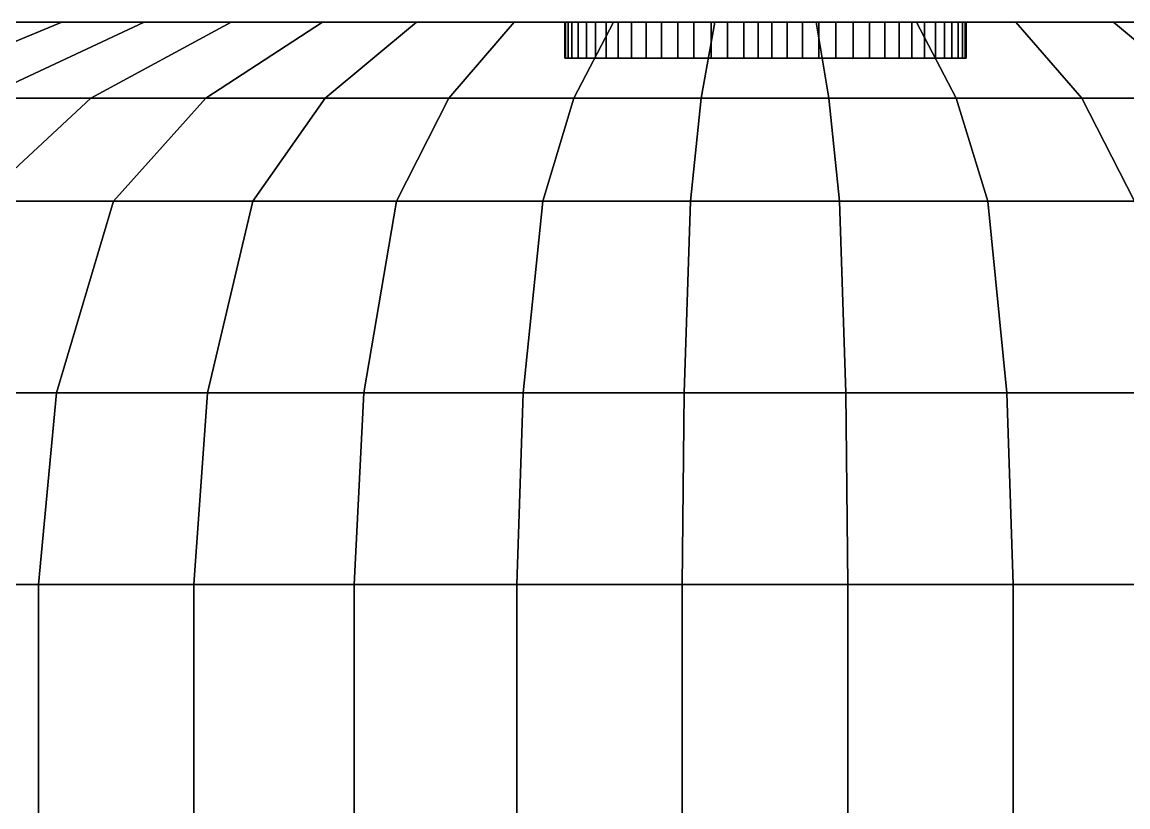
# Model space of a CAD drawing. Extents: x -5.5 to 4.9, y -0.7 to 0.7.
# Drawn here: x -4.2764 to -4.1541, y 0.6356 to 0.7224 of the extents above; entities that cross this region are included whole.
import ezdxf

# ---------------------------------------------------------------- set-up
doc = ezdxf.new("R2010")
doc.units = 0
doc.layers.add('DOORHENDLE', color=33, linetype='CONTINUOUS')

msp = doc.modelspace()

# ---------------------------------------------------------------- meshes
at = {"layer": 'DOORHENDLE'}
mesh = msp.add_polyface(dxfattribs=at)
corners = [(-4.2911, 0.6602, -0.3668), (-4.3068, 0.6602, -0.3762), (-4.3041, 0.6814, -0.3804), (-4.2887, 0.6814, -0.3712), (-4.2746, 0.6602, -0.3589), (-4.2726, 0.6814, -0.3635), (-4.2574, 0.6602, -0.3524), (-4.2559, 0.6814, -0.3572), (-4.2726, 0.6814, -0.7302), (-4.2559, 0.6814, -0.7365), (-4.2509, 0.7026, -0.7213), (-4.2663, 0.7026, -0.7155), (-4.2887, 0.6814, -0.7225), (-4.2811, 0.7026, -0.7083), (-4.3041, 0.6814, -0.7133), (-4.2953, 0.7026, -0.6999), (-4.2953, 0.7026, -0.3938), (-4.2811, 0.7026, -0.3854), (-4.2663, 0.7026, -0.3782), (-4.2509, 0.7026, -0.3724), (-4.2561, 0.714, -0.6915), (-4.2688, 0.714, -0.6854), (-4.2809, 0.714, -0.6782), (-4.3086, 0.7026, -0.6902), (-4.2923, 0.714, -0.6699), (-4.3086, 0.7026, -0.4035), (-4.2923, 0.714, -0.4238), (-4.2809, 0.714, -0.4155), (-4.2688, 0.714, -0.4083), (-4.2561, 0.714, -0.4022), (-4.2432, 0.7224, -0.6615), (-4.2533, 0.7224, -0.6567), (-4.2629, 0.7224, -0.6509), (-4.272, 0.7224, -0.6443), (-4.303, 0.714, -0.6606), (-4.2804, 0.7224, -0.637), (-4.3127, 0.714, -0.6504), (-4.2881, 0.7224, -0.6289), (-4.3127, 0.714, -0.4433), (-4.3215, 0.714, -0.4544), (-4.2951, 0.7224, -0.4736), (-4.2881, 0.7224, -0.4648), (-4.303, 0.714, -0.4331), (-4.2804, 0.7224, -0.4567), (-4.272, 0.7224, -0.4494), (-4.2629, 0.7224, -0.4428), (-4.2533, 0.7224, -0.437), (-4.3013, 0.7224, -0.6108), (-4.2951, 0.7224, -0.6202), (-4.2138, 0.7224, -0.5975), (-4.215, 0.7224, -0.5911), (-4.3066, 0.7224, -0.601), (-4.216, 0.7224, -0.5843), (-4.311, 0.7224, -0.5907), (-4.2169, 0.7224, -0.5772), (-4.3144, 0.7224, -0.58), (-4.2175, 0.7224, -0.5698), (-4.3169, 0.7224, -0.5691), (-4.218, 0.7224, -0.5623), (-4.3184, 0.7224, -0.558), (-4.2183, 0.7224, -0.5546), (-4.3189, 0.7224, -0.5469), (-4.2184, 0.7224, -0.5469), (-4.3184, 0.7224, -0.5357), (-4.2183, 0.7224, -0.5391), (-4.3169, 0.7224, -0.5246), (-4.218, 0.7224, -0.5315), (-4.3144, 0.7224, -0.5137), (-4.2175, 0.7224, -0.5239), (-4.311, 0.7224, -0.503), (-4.2169, 0.7224, -0.5165), (-4.3066, 0.7224, -0.4927), (-4.216, 0.7224, -0.5094), (-4.3013, 0.7224, -0.4829), (-4.215, 0.7224, -0.5026), (-4.2138, 0.7224, -0.4962)]
mesh.append_faces([[corners[k] for k in face] for face in [(0, 1, 2, 3), (4, 0, 3, 5), (6, 4, 5, 7), (8, 9, 10, 11), (12, 8, 11, 13), (14, 12, 13, 15), (3, 2, 16, 17), (5, 3, 17, 18), (7, 5, 18, 19), (13, 11, 20, 21), (15, 13, 21, 22), (23, 15, 22, 24), (16, 25, 26, 27), (17, 16, 27, 28), (18, 17, 28, 29), (21, 20, 30, 31), (22, 21, 31, 32), (24, 22, 32, 33), (34, 24, 33, 35), (36, 34, 35, 37), (38, 39, 40, 41), (42, 38, 41, 43), (26, 42, 43, 44), (27, 26, 44, 45), (28, 27, 45, 46), (47, 48, 49, 50), (51, 47, 50, 52), (53, 51, 52, 54), (55, 53, 54, 56), (57, 55, 56, 58), (59, 57, 58, 60), (61, 59, 60, 62), (63, 61, 62, 64), (65, 63, 64, 66), (67, 65, 66, 68), (69, 67, 68, 70), (71, 69, 70, 72), (73, 71, 72, 74), (40, 73, 74, 75)]])
mesh = msp.add_polyface(dxfattribs=at)
corners = [(-4.2397, 0.6602, -0.3476), (-4.2574, 0.6602, -0.3524), (-4.2559, 0.6814, -0.3572), (-4.2386, 0.6814, -0.3524), (-4.2217, 0.6602, -0.3443), (-4.221, 0.6814, -0.3492), (-4.2386, 0.6814, -0.7413), (-4.221, 0.6814, -0.7445), (-4.2188, 0.7026, -0.7286), (-4.235, 0.7026, -0.7256), (-4.2559, 0.6814, -0.7365), (-4.2509, 0.7026, -0.7213), (-4.2509, 0.7026, -0.3724), (-4.235, 0.7026, -0.3681), (-4.2188, 0.7026, -0.3651), (-4.2154, 0.714, -0.7028), (-4.2292, 0.714, -0.7003), (-4.2429, 0.714, -0.6965), (-4.2663, 0.7026, -0.7155), (-4.2561, 0.714, -0.6915), (-4.2663, 0.7026, -0.3782), (-4.2561, 0.714, -0.4022), (-4.2429, 0.714, -0.3972), (-4.2292, 0.714, -0.3934), (-4.2154, 0.714, -0.3909), (-4.211, 0.7224, -0.6704), (-4.222, 0.7224, -0.6684), (-4.2328, 0.7224, -0.6655), (-4.2432, 0.7224, -0.6615), (-4.2688, 0.714, -0.4083), (-4.2533, 0.7224, -0.437), (-4.2432, 0.7224, -0.4322), (-4.2328, 0.7224, -0.4283), (-4.222, 0.7224, -0.4253), (-4.211, 0.7224, -0.4233), (-4.2017, 0.7224, -0.6289), (-4.2037, 0.7224, -0.6262), (-4.2533, 0.7224, -0.6567), (-4.2057, 0.7224, -0.6228), (-4.2629, 0.7224, -0.6509), (-4.2075, 0.7224, -0.6188), (-4.272, 0.7224, -0.6443), (-4.2093, 0.7224, -0.6143), (-4.2804, 0.7224, -0.637), (-4.2109, 0.7224, -0.6092), (-4.2881, 0.7224, -0.6289), (-4.2124, 0.7224, -0.6036), (-4.2951, 0.7224, -0.6202), (-4.2138, 0.7224, -0.5975), (-4.2881, 0.7224, -0.4648), (-4.2951, 0.7224, -0.4736), (-4.2138, 0.7224, -0.4962), (-4.2124, 0.7224, -0.4901), (-4.2804, 0.7224, -0.4567), (-4.2109, 0.7224, -0.4845), (-4.272, 0.7224, -0.4494), (-4.2093, 0.7224, -0.4794), (-4.2629, 0.7224, -0.4428), (-4.2075, 0.7224, -0.4749), (-4.2057, 0.7224, -0.4709), (-4.2037, 0.7224, -0.4675), (-4.2017, 0.7224, -0.4648), (-4.218, 0.7224, -0.5623), (-4.2175, 0.7224, -0.5698), (-4.2156, 0.7224, -0.5696), (-4.216, 0.7224, -0.5622), (-4.2183, 0.7224, -0.5546), (-4.2163, 0.7224, -0.5545), (-4.2184, 0.7224, -0.5469), (-4.2164, 0.7224, -0.5469), (-4.2183, 0.7224, -0.5391), (-4.2163, 0.7224, -0.5392), (-4.218, 0.7224, -0.5315), (-4.216, 0.7224, -0.5316), (-4.2175, 0.7224, -0.5239), (-4.2156, 0.7224, -0.5241)]
mesh.append_faces([[corners[k] for k in face] for face in [(0, 1, 2, 3), (4, 0, 3, 5), (6, 7, 8, 9), (10, 6, 9, 11), (3, 2, 12, 13), (5, 3, 13, 14), (9, 8, 15, 16), (11, 9, 16, 17), (18, 11, 17, 19), (12, 20, 21, 22), (13, 12, 22, 23), (14, 13, 23, 24), (16, 15, 25, 26), (17, 16, 26, 27), (19, 17, 27, 28), (21, 29, 30, 31), (22, 21, 31, 32), (23, 22, 32, 33), (24, 23, 33, 34), (28, 27, 35, 36), (37, 28, 36, 38), (39, 37, 38, 40), (41, 39, 40, 42), (43, 41, 42, 44), (45, 43, 44, 46), (47, 45, 46, 48), (49, 50, 51, 52), (53, 49, 52, 54), (55, 53, 54, 56), (57, 55, 56, 58), (30, 57, 58, 59), (31, 30, 59, 60), (32, 31, 60, 61), (62, 63, 64, 65), (66, 62, 65, 67), (68, 66, 67, 69), (70, 68, 69, 71), (72, 70, 71, 73), (74, 72, 73, 75)]])
mesh = msp.add_polyface(dxfattribs=at)
corners = [(-4.222, 0.7224, -0.6684), (-4.211, 0.7224, -0.6704), (-4.1975, 0.7224, -0.6323), (-4.1996, 0.7224, -0.6309), (-4.2328, 0.7224, -0.6655), (-4.2017, 0.7224, -0.6289), (-4.222, 0.7224, -0.4253), (-4.2328, 0.7224, -0.4283), (-4.2017, 0.7224, -0.4648), (-4.1996, 0.7224, -0.4628), (-4.211, 0.7224, -0.4233), (-4.1975, 0.7224, -0.4614), (-4.2093, 0.7224, -0.6143), (-4.2075, 0.7224, -0.6188), (-4.2057, 0.7224, -0.6181), (-4.2074, 0.7224, -0.6136), (-4.2109, 0.7224, -0.6092), (-4.209, 0.7224, -0.6086), (-4.2124, 0.7224, -0.6036), (-4.2105, 0.7224, -0.6031), (-4.2138, 0.7224, -0.5975), (-4.2118, 0.7224, -0.5972), (-4.215, 0.7224, -0.5911), (-4.213, 0.7224, -0.5908), (-4.216, 0.7224, -0.5843), (-4.214, 0.7224, -0.584), (-4.2169, 0.7224, -0.5772), (-4.2149, 0.7224, -0.577), (-4.2175, 0.7224, -0.5698), (-4.2156, 0.7224, -0.5696), (-4.2169, 0.7224, -0.5165), (-4.2175, 0.7224, -0.5239), (-4.2156, 0.7224, -0.5241), (-4.2149, 0.7224, -0.5168), (-4.216, 0.7224, -0.5094), (-4.214, 0.7224, -0.5097), (-4.215, 0.7224, -0.5026), (-4.213, 0.7224, -0.5029), (-4.2138, 0.7224, -0.4962), (-4.2118, 0.7224, -0.4966), (-4.2124, 0.7224, -0.4901), (-4.2105, 0.7224, -0.4906), (-4.2109, 0.7224, -0.4845), (-4.209, 0.7224, -0.4851), (-4.2093, 0.7224, -0.4794), (-4.2074, 0.7224, -0.4801), (-4.2074, 0.7184, -0.6136), (-4.209, 0.7184, -0.6086), (-4.2105, 0.7184, -0.6031), (-4.2118, 0.7184, -0.5972), (-4.213, 0.7184, -0.5908), (-4.214, 0.7184, -0.584), (-4.2149, 0.7184, -0.577), (-4.2156, 0.7184, -0.5696), (-4.216, 0.7224, -0.5622), (-4.216, 0.7184, -0.5622), (-4.2163, 0.7224, -0.5545), (-4.2163, 0.7184, -0.5545), (-4.2164, 0.7224, -0.5469), (-4.2164, 0.7184, -0.5469), (-4.2163, 0.7224, -0.5392), (-4.2163, 0.7184, -0.5392), (-4.216, 0.7224, -0.5316), (-4.216, 0.7184, -0.5316), (-4.2156, 0.7184, -0.5241), (-4.2149, 0.7184, -0.5168), (-4.214, 0.7184, -0.5097), (-4.213, 0.7184, -0.5029), (-4.2118, 0.7184, -0.4966), (-4.2105, 0.7184, -0.4906), (-4.209, 0.7184, -0.4851), (-4.2074, 0.7184, -0.4801)]
mesh.append_faces([[corners[k] for k in face] for face in [(0, 1, 2, 3), (4, 0, 3, 5), (6, 7, 8, 9), (10, 6, 9, 11), (12, 13, 14, 15), (16, 12, 15, 17), (18, 16, 17, 19), (20, 18, 19, 21), (22, 20, 21, 23), (24, 22, 23, 25), (26, 24, 25, 27), (28, 26, 27, 29), (30, 31, 32, 33), (34, 30, 33, 35), (36, 34, 35, 37), (38, 36, 37, 39), (40, 38, 39, 41), (42, 40, 41, 43), (44, 42, 43, 45), (17, 15, 46, 47), (19, 17, 47, 48), (21, 19, 48, 49), (23, 21, 49, 50), (25, 23, 50, 51), (27, 25, 51, 52), (29, 27, 52, 53), (54, 29, 53, 55), (56, 54, 55, 57), (58, 56, 57, 59), (60, 58, 59, 61), (62, 60, 61, 63), (32, 62, 63, 64), (33, 32, 64, 65), (35, 33, 65, 66), (37, 35, 66, 67), (39, 37, 67, 68), (41, 39, 68, 69), (43, 41, 69, 70), (45, 43, 70, 71)]])
mesh = msp.add_polyface(dxfattribs=at)
corners = [(-4.1942, 0.7184, -0.5469), (-4.1966, 0.7184, -0.6305), (-4.195, 0.7184, -0.631), (-4.1984, 0.7184, -0.6294), (-4.2002, 0.7184, -0.6276), (-4.2021, 0.7184, -0.6251), (-4.2039, 0.7184, -0.6219), (-4.2057, 0.7184, -0.6181), (-4.2074, 0.7184, -0.6136), (-4.209, 0.7184, -0.6086), (-4.2105, 0.7184, -0.6031), (-4.2118, 0.7184, -0.5972), (-4.213, 0.7184, -0.5908), (-4.214, 0.7184, -0.584), (-4.2149, 0.7184, -0.577), (-4.2156, 0.7184, -0.5696), (-4.216, 0.7184, -0.5622), (-4.2163, 0.7184, -0.5545), (-4.2164, 0.7184, -0.5469), (-4.2163, 0.7184, -0.5392), (-4.216, 0.7184, -0.5316), (-4.2156, 0.7184, -0.5241), (-4.2149, 0.7184, -0.5168), (-4.214, 0.7184, -0.5097), (-4.213, 0.7184, -0.5029), (-4.2118, 0.7184, -0.4966), (-4.2105, 0.7184, -0.4906), (-4.2034, 0.6602, -0.3426), (-4.2217, 0.6602, -0.3443), (-4.221, 0.6814, -0.3492), (-4.2032, 0.6814, -0.3476), (-4.1851, 0.6602, -0.3426), (-4.1853, 0.6814, -0.3476), (-4.2032, 0.6814, -0.7461), (-4.1853, 0.6814, -0.7461), (-4.186, 0.7026, -0.7301), (-4.2025, 0.7026, -0.7301), (-4.221, 0.6814, -0.7445), (-4.2188, 0.7026, -0.7286), (-4.2188, 0.7026, -0.3651), (-4.2025, 0.7026, -0.3636), (-4.186, 0.7026, -0.3636), (-4.1872, 0.714, -0.704), (-4.2013, 0.714, -0.704), (-4.2154, 0.714, -0.7028), (-4.2154, 0.714, -0.3909), (-4.2013, 0.714, -0.3897), (-4.1872, 0.714, -0.3897), (-4.1886, 0.7224, -0.6714), (-4.1998, 0.7224, -0.6714), (-4.211, 0.7224, -0.6704), (-4.211, 0.7224, -0.4233), (-4.1998, 0.7224, -0.4223), (-4.1886, 0.7224, -0.4223)]
mesh.append_faces([[corners[k] for k in face] for face in [(0, 1, 2, 2), (0, 3, 1, 1), (0, 4, 3, 3), (0, 5, 4, 4), (0, 6, 5, 5), (0, 7, 6, 6), (0, 8, 7, 7), (0, 9, 8, 8), (0, 10, 9, 9), (0, 11, 10, 10), (0, 12, 11, 11), (0, 13, 12, 12), (0, 14, 13, 13), (0, 15, 14, 14), (0, 16, 15, 15), (0, 17, 16, 16), (0, 18, 17, 17), (0, 19, 18, 18), (0, 20, 19, 19), (0, 21, 20, 20), (0, 22, 21, 21), (0, 23, 22, 22), (0, 24, 23, 23), (0, 25, 24, 24), (0, 26, 25, 25), (27, 28, 29, 30), (31, 27, 30, 32), (33, 34, 35, 36), (37, 33, 36, 38), (30, 29, 39, 40), (32, 30, 40, 41), (36, 35, 42, 43), (38, 36, 43, 44), (40, 39, 45, 46), (41, 40, 46, 47), (43, 42, 48, 49), (44, 43, 49, 50), (46, 45, 51, 52), (47, 46, 52, 53)]])
mesh = msp.add_polyface(dxfattribs=at)
corners = [(-4.211, 0.7224, -0.6704), (-4.1998, 0.7224, -0.6714), (-4.1953, 0.7224, -0.633), (-4.1975, 0.7224, -0.6323), (-4.1998, 0.7224, -0.4223), (-4.211, 0.7224, -0.4233), (-4.1975, 0.7224, -0.4614), (-4.1953, 0.7224, -0.4607), (-4.1931, 0.7224, -0.633), (-4.1935, 0.7224, -0.631), (-4.195, 0.7224, -0.631), (-4.1966, 0.7224, -0.6305), (-4.1996, 0.7224, -0.6309), (-4.1984, 0.7224, -0.6294), (-4.2017, 0.7224, -0.6289), (-4.2002, 0.7224, -0.6276), (-4.2037, 0.7224, -0.6262), (-4.2021, 0.7224, -0.6251), (-4.2057, 0.7224, -0.6228), (-4.2039, 0.7224, -0.6219), (-4.2075, 0.7224, -0.6188), (-4.2057, 0.7224, -0.6181), (-4.2075, 0.7224, -0.4749), (-4.2093, 0.7224, -0.4794), (-4.2074, 0.7224, -0.4801), (-4.2057, 0.7224, -0.4757), (-4.2057, 0.7224, -0.4709), (-4.2039, 0.7224, -0.4718), (-4.2037, 0.7224, -0.4675), (-4.2021, 0.7224, -0.4686), (-4.2017, 0.7224, -0.4648), (-4.2002, 0.7224, -0.4661), (-4.1996, 0.7224, -0.4628), (-4.1984, 0.7224, -0.4643), (-4.1966, 0.7224, -0.4632), (-4.195, 0.7224, -0.4627), (-4.1931, 0.7224, -0.4607), (-4.1935, 0.7224, -0.4627), (-4.1935, 0.7184, -0.631), (-4.195, 0.7184, -0.631), (-4.1966, 0.7184, -0.6305), (-4.1984, 0.7184, -0.6294), (-4.2002, 0.7184, -0.6276), (-4.2021, 0.7184, -0.6251), (-4.2039, 0.7184, -0.6219), (-4.2057, 0.7184, -0.6181), (-4.2074, 0.7224, -0.6136), (-4.2074, 0.7184, -0.6136), (-4.2074, 0.7184, -0.4801), (-4.2057, 0.7184, -0.4757), (-4.2039, 0.7184, -0.4718), (-4.2021, 0.7184, -0.4686), (-4.2002, 0.7184, -0.4661), (-4.1984, 0.7184, -0.4643), (-4.1966, 0.7184, -0.4632), (-4.195, 0.7184, -0.4627), (-4.1935, 0.7184, -0.4627), (-4.2057, 0.7184, -0.4757), (-4.2039, 0.7184, -0.4718), (-4.2021, 0.7184, -0.4686), (-4.2002, 0.7184, -0.4661), (-4.1984, 0.7184, -0.4643), (-4.1966, 0.7184, -0.4632), (-4.195, 0.7184, -0.4627), (-4.1935, 0.7184, -0.4627)]
mesh.append_faces([[corners[k] for k in face] for face in [(0, 1, 2, 3), (4, 5, 6, 7), (2, 8, 9, 10), (3, 2, 10, 11), (12, 3, 11, 13), (14, 12, 13, 15), (16, 14, 15, 17), (18, 16, 17, 19), (20, 18, 19, 21), (22, 23, 24, 25), (26, 22, 25, 27), (28, 26, 27, 29), (30, 28, 29, 31), (32, 30, 31, 33), (6, 32, 33, 34), (7, 6, 34, 35), (36, 7, 35, 37), (10, 9, 38, 39), (11, 10, 39, 40), (13, 11, 40, 41), (15, 13, 41, 42), (17, 15, 42, 43), (19, 17, 43, 44), (21, 19, 44, 45), (46, 21, 45, 47), (25, 24, 48, 49), (27, 25, 49, 50), (29, 27, 50, 51), (31, 29, 51, 52), (33, 31, 52, 53), (34, 33, 53, 54), (35, 34, 54, 55), (37, 35, 55, 56), (50, 49, 57, 58), (51, 50, 58, 59), (52, 51, 59, 60), (53, 52, 60, 61), (54, 53, 61, 62), (55, 54, 62, 63), (56, 55, 63, 64)]])
mesh = msp.add_polyface(dxfattribs=at)
corners = [(-4.1775, 0.7224, -0.6704), (-4.1665, 0.7224, -0.6684), (-4.1889, 0.7224, -0.6309), (-4.191, 0.7224, -0.6323), (-4.1886, 0.7224, -0.6714), (-4.1931, 0.7224, -0.633), (-4.1998, 0.7224, -0.6714), (-4.1953, 0.7224, -0.633), (-4.1886, 0.7224, -0.4223), (-4.1998, 0.7224, -0.4223), (-4.1953, 0.7224, -0.4607), (-4.1931, 0.7224, -0.4607), (-4.1775, 0.7224, -0.4233), (-4.191, 0.7224, -0.4614), (-4.1665, 0.7224, -0.4253), (-4.1889, 0.7224, -0.4628), (-4.1792, 0.7224, -0.6143), (-4.1775, 0.7224, -0.6092), (-4.1794, 0.7224, -0.6086), (-4.181, 0.7224, -0.6136), (-4.1809, 0.7224, -0.6188), (-4.1827, 0.7224, -0.6181), (-4.1828, 0.7224, -0.6228), (-4.1845, 0.7224, -0.6219), (-4.1847, 0.7224, -0.6262), (-4.1864, 0.7224, -0.6251), (-4.1868, 0.7224, -0.6289), (-4.1883, 0.7224, -0.6276), (-4.1901, 0.7224, -0.6294), (-4.1918, 0.7224, -0.6305), (-4.1935, 0.7224, -0.631), (-4.1935, 0.7224, -0.4627), (-4.1918, 0.7224, -0.4632), (-4.1901, 0.7224, -0.4643), (-4.1868, 0.7224, -0.4648), (-4.1883, 0.7224, -0.4661), (-4.1847, 0.7224, -0.4675), (-4.1864, 0.7224, -0.4686), (-4.1828, 0.7224, -0.4709), (-4.1845, 0.7224, -0.4718), (-4.1809, 0.7224, -0.4749), (-4.1827, 0.7224, -0.4757), (-4.1792, 0.7224, -0.4794), (-4.181, 0.7224, -0.4801), (-4.1775, 0.7224, -0.4845), (-4.1794, 0.7224, -0.4851), (-4.178, 0.7224, -0.6031), (-4.178, 0.7184, -0.6031), (-4.1794, 0.7184, -0.6086), (-4.181, 0.7184, -0.6136), (-4.1827, 0.7184, -0.6181), (-4.1845, 0.7184, -0.6219), (-4.1864, 0.7184, -0.6251), (-4.1883, 0.7184, -0.6276), (-4.1901, 0.7184, -0.6294), (-4.1918, 0.7184, -0.6305), (-4.1935, 0.7184, -0.631), (-4.1935, 0.7184, -0.4627), (-4.1918, 0.7184, -0.4632), (-4.1901, 0.7184, -0.4643), (-4.1883, 0.7184, -0.4661), (-4.1864, 0.7184, -0.4686), (-4.1845, 0.7184, -0.4718), (-4.1827, 0.7184, -0.4757), (-4.181, 0.7184, -0.4801), (-4.1794, 0.7184, -0.4851)]
mesh.append_faces([[corners[k] for k in face] for face in [(0, 1, 2, 3), (4, 0, 3, 5), (6, 4, 5, 7), (8, 9, 10, 11), (12, 8, 11, 13), (14, 12, 13, 15), (16, 17, 18, 19), (20, 16, 19, 21), (22, 20, 21, 23), (24, 22, 23, 25), (26, 24, 25, 27), (2, 26, 27, 28), (3, 2, 28, 29), (5, 3, 29, 30), (13, 11, 31, 32), (15, 13, 32, 33), (34, 15, 33, 35), (36, 34, 35, 37), (38, 36, 37, 39), (40, 38, 39, 41), (42, 40, 41, 43), (44, 42, 43, 45), (18, 46, 47, 48), (19, 18, 48, 49), (21, 19, 49, 50), (23, 21, 50, 51), (25, 23, 51, 52), (27, 25, 52, 53), (28, 27, 53, 54), (29, 28, 54, 55), (30, 29, 55, 56), (32, 31, 57, 58), (33, 32, 58, 59), (35, 33, 59, 60), (37, 35, 60, 61), (39, 37, 61, 62), (41, 39, 62, 63), (43, 41, 63, 64), (45, 43, 64, 65)]])
mesh = msp.add_polyface(dxfattribs=at)
corners = [(-4.1942, 0.7184, -0.5469), (-4.1721, 0.7184, -0.5545), (-4.172, 0.7184, -0.5469), (-4.1724, 0.7184, -0.5622), (-4.1729, 0.7184, -0.5696), (-4.1736, 0.7184, -0.577), (-4.1744, 0.7184, -0.584), (-4.1754, 0.7184, -0.5908), (-4.1766, 0.7184, -0.5972), (-4.178, 0.7184, -0.6031), (-4.1794, 0.7184, -0.6086), (-4.181, 0.7184, -0.6136), (-4.1827, 0.7184, -0.6181), (-4.1845, 0.7184, -0.6219), (-4.1864, 0.7184, -0.6251), (-4.1883, 0.7184, -0.6276), (-4.1901, 0.7184, -0.6294), (-4.1918, 0.7184, -0.6305), (-4.1935, 0.7184, -0.631), (-4.195, 0.7184, -0.631), (-4.1918, 0.7184, -0.4632), (-4.1935, 0.7184, -0.4627), (-4.1901, 0.7184, -0.4643), (-4.1883, 0.7184, -0.4661), (-4.1864, 0.7184, -0.4686), (-4.1845, 0.7184, -0.4718), (-4.1827, 0.7184, -0.4757), (-4.181, 0.7184, -0.4801), (-4.1794, 0.7184, -0.4851), (-4.178, 0.7184, -0.4906), (-4.1766, 0.7184, -0.4966), (-4.1754, 0.7184, -0.5029), (-4.1851, 0.6602, -0.7511), (-4.1668, 0.6602, -0.7494), (-4.1675, 0.6814, -0.7445), (-4.1853, 0.6814, -0.7461), (-4.1668, 0.6602, -0.3443), (-4.1851, 0.6602, -0.3426), (-4.1853, 0.6814, -0.3476), (-4.1675, 0.6814, -0.3492), (-4.1696, 0.7026, -0.7286), (-4.186, 0.7026, -0.7301), (-4.186, 0.7026, -0.3636), (-4.1696, 0.7026, -0.3651), (-4.1731, 0.714, -0.7028), (-4.1872, 0.714, -0.704), (-4.1872, 0.714, -0.3897), (-4.1731, 0.714, -0.3909), (-4.1592, 0.714, -0.7003), (-4.1665, 0.7224, -0.6684), (-4.1775, 0.7224, -0.6704), (-4.1886, 0.7224, -0.6714), (-4.1886, 0.7224, -0.4223), (-4.1775, 0.7224, -0.4233), (-4.1592, 0.714, -0.3934), (-4.1665, 0.7224, -0.4253)]
mesh.append_faces([[corners[k] for k in face] for face in [(0, 1, 2, 2), (0, 3, 1, 1), (0, 4, 3, 3), (0, 5, 4, 4), (0, 6, 5, 5), (0, 7, 6, 6), (0, 8, 7, 7), (0, 9, 8, 8), (0, 10, 9, 9), (0, 11, 10, 10), (0, 12, 11, 11), (0, 13, 12, 12), (0, 14, 13, 13), (0, 15, 14, 14), (0, 16, 15, 15), (0, 17, 16, 16), (0, 18, 17, 17), (0, 19, 18, 18), (0, 20, 21, 21), (0, 22, 20, 20), (0, 23, 22, 22), (0, 24, 23, 23), (0, 25, 24, 24), (0, 26, 25, 25), (0, 27, 26, 26), (0, 28, 27, 27), (0, 29, 28, 28), (0, 30, 29, 29), (0, 31, 30, 30), (32, 33, 34, 35), (36, 37, 38, 39), (35, 34, 40, 41), (39, 38, 42, 43), (41, 40, 44, 45), (43, 42, 46, 47), (44, 48, 49, 50), (45, 44, 50, 51), (47, 46, 52, 53), (54, 47, 53, 55)]])
mesh = msp.add_polyface(dxfattribs=at)
corners = [(-4.1557, 0.7224, -0.6655), (-4.1452, 0.7224, -0.6615), (-4.1847, 0.7224, -0.6262), (-4.1868, 0.7224, -0.6289), (-4.1665, 0.7224, -0.6684), (-4.1889, 0.7224, -0.6309), (-4.1557, 0.7224, -0.4283), (-4.1665, 0.7224, -0.4253), (-4.1889, 0.7224, -0.4628), (-4.1868, 0.7224, -0.4648), (-4.1702, 0.7224, -0.5546), (-4.1701, 0.7224, -0.5469), (-4.172, 0.7224, -0.5469), (-4.1721, 0.7224, -0.5545), (-4.1705, 0.7224, -0.5623), (-4.1724, 0.7224, -0.5622), (-4.1709, 0.7224, -0.5698), (-4.1729, 0.7224, -0.5696), (-4.1716, 0.7224, -0.5772), (-4.1736, 0.7224, -0.577), (-4.1725, 0.7224, -0.5843), (-4.1744, 0.7224, -0.584), (-4.1735, 0.7224, -0.5911), (-4.1754, 0.7224, -0.5908), (-4.1747, 0.7224, -0.5975), (-4.1766, 0.7224, -0.5972), (-4.176, 0.7224, -0.6036), (-4.178, 0.7224, -0.6031), (-4.1775, 0.7224, -0.6092), (-4.1794, 0.7224, -0.6086), (-4.176, 0.7224, -0.4901), (-4.1775, 0.7224, -0.4845), (-4.1794, 0.7224, -0.4851), (-4.178, 0.7224, -0.4906), (-4.1747, 0.7224, -0.4962), (-4.1766, 0.7224, -0.4966), (-4.1735, 0.7224, -0.5026), (-4.1754, 0.7224, -0.5029), (-4.1725, 0.7224, -0.5094), (-4.1744, 0.7224, -0.5097), (-4.1716, 0.7224, -0.5165), (-4.1736, 0.7224, -0.5168), (-4.1709, 0.7224, -0.5239), (-4.1729, 0.7224, -0.5241), (-4.1705, 0.7224, -0.5315), (-4.1724, 0.7224, -0.5316), (-4.1702, 0.7224, -0.5391), (-4.1721, 0.7224, -0.5392), (-4.172, 0.7184, -0.5469), (-4.1721, 0.7184, -0.5545), (-4.1724, 0.7184, -0.5622), (-4.1729, 0.7184, -0.5696), (-4.1736, 0.7184, -0.577), (-4.1744, 0.7184, -0.584), (-4.1754, 0.7184, -0.5908), (-4.1766, 0.7184, -0.5972), (-4.178, 0.7184, -0.6031), (-4.1794, 0.7184, -0.4851), (-4.178, 0.7184, -0.4906), (-4.1766, 0.7184, -0.4966), (-4.1754, 0.7184, -0.5029), (-4.1744, 0.7184, -0.5097), (-4.1736, 0.7184, -0.5168), (-4.1729, 0.7184, -0.5241), (-4.1724, 0.7184, -0.5316), (-4.1721, 0.7184, -0.5392), (-4.1721, 0.7184, -0.5392), (-4.172, 0.7184, -0.5469)]
mesh.append_faces([[corners[k] for k in face] for face in [(0, 1, 2, 3), (4, 0, 3, 5), (6, 7, 8, 9), (10, 11, 12, 13), (14, 10, 13, 15), (16, 14, 15, 17), (18, 16, 17, 19), (20, 18, 19, 21), (22, 20, 21, 23), (24, 22, 23, 25), (26, 24, 25, 27), (28, 26, 27, 29), (30, 31, 32, 33), (34, 30, 33, 35), (36, 34, 35, 37), (38, 36, 37, 39), (40, 38, 39, 41), (42, 40, 41, 43), (44, 42, 43, 45), (46, 44, 45, 47), (11, 46, 47, 12), (13, 12, 48, 49), (15, 13, 49, 50), (17, 15, 50, 51), (19, 17, 51, 52), (21, 19, 52, 53), (23, 21, 53, 54), (25, 23, 54, 55), (27, 25, 55, 56), (33, 32, 57, 58), (35, 33, 58, 59), (37, 35, 59, 60), (39, 37, 60, 61), (41, 39, 61, 62), (43, 41, 62, 63), (45, 43, 63, 64), (47, 45, 64, 65), (12, 47, 65, 48), (48, 65, 66, 67)]])
mesh = msp.add_polyface(dxfattribs=at)
corners = [(-4.1487, 0.6602, -0.7462), (-4.1311, 0.6602, -0.7413), (-4.1326, 0.6814, -0.7365), (-4.1499, 0.6814, -0.7413), (-4.1668, 0.6602, -0.7494), (-4.1675, 0.6814, -0.7445), (-4.1487, 0.6602, -0.3476), (-4.1668, 0.6602, -0.3443), (-4.1675, 0.6814, -0.3492), (-4.1499, 0.6814, -0.3524), (-4.1311, 0.6602, -0.3524), (-4.1326, 0.6814, -0.3572), (-4.1159, 0.6814, -0.7302), (-4.1222, 0.7026, -0.7155), (-4.1376, 0.7026, -0.7213), (-4.1534, 0.7026, -0.7256), (-4.1696, 0.7026, -0.7286), (-4.1696, 0.7026, -0.3651), (-4.1534, 0.7026, -0.3681), (-4.1376, 0.7026, -0.3724), (-4.1159, 0.6814, -0.3635), (-4.1222, 0.7026, -0.3782), (-4.1324, 0.714, -0.6915), (-4.1456, 0.714, -0.6965), (-4.1592, 0.714, -0.7003), (-4.1731, 0.714, -0.7028), (-4.1731, 0.714, -0.3909), (-4.1592, 0.714, -0.3934), (-4.1456, 0.714, -0.3972), (-4.1324, 0.714, -0.4022), (-4.1197, 0.7141, -0.6854), (-4.1351, 0.7224, -0.6567), (-4.1452, 0.7224, -0.6615), (-4.1557, 0.7224, -0.6655), (-4.1665, 0.7224, -0.6684), (-4.1665, 0.7224, -0.4253), (-4.1557, 0.7224, -0.4283), (-4.1452, 0.7224, -0.4322), (-4.1197, 0.7141, -0.4083), (-4.1351, 0.7224, -0.437), (-4.0872, 0.7224, -0.6108), (-4.0819, 0.7224, -0.601), (-4.1725, 0.7224, -0.5843), (-4.1735, 0.7224, -0.5911), (-4.0933, 0.7224, -0.6202), (-4.1747, 0.7224, -0.5975), (-4.1003, 0.7224, -0.6289), (-4.176, 0.7224, -0.6036), (-4.1081, 0.7224, -0.637), (-4.1775, 0.7224, -0.6092), (-4.1165, 0.7224, -0.6443), (-4.1792, 0.7224, -0.6143), (-4.1255, 0.7224, -0.6509), (-4.1809, 0.7224, -0.6188), (-4.1828, 0.7224, -0.6228), (-4.1847, 0.7224, -0.6262), (-4.1868, 0.7224, -0.4648), (-4.1847, 0.7224, -0.4675), (-4.1828, 0.7224, -0.4709), (-4.1255, 0.7224, -0.4428), (-4.1809, 0.7224, -0.4749), (-4.1165, 0.7224, -0.4494), (-4.1792, 0.7224, -0.4794), (-4.1081, 0.7224, -0.4567), (-4.1775, 0.7224, -0.4845), (-4.1003, 0.7224, -0.4648), (-4.176, 0.7224, -0.4901), (-4.0933, 0.7224, -0.4736), (-4.1747, 0.7224, -0.4962), (-4.0872, 0.7224, -0.4829), (-4.1735, 0.7224, -0.5026), (-4.0819, 0.7224, -0.4927), (-4.1725, 0.7224, -0.5094)]
mesh.append_faces([[corners[k] for k in face] for face in [(0, 1, 2, 3), (4, 0, 3, 5), (6, 7, 8, 9), (10, 6, 9, 11), (2, 12, 13, 14), (3, 2, 14, 15), (5, 3, 15, 16), (9, 8, 17, 18), (11, 9, 18, 19), (20, 11, 19, 21), (14, 13, 22, 23), (15, 14, 23, 24), (16, 15, 24, 25), (18, 17, 26, 27), (19, 18, 27, 28), (21, 19, 28, 29), (22, 30, 31, 32), (23, 22, 32, 33), (24, 23, 33, 34), (28, 27, 35, 36), (29, 28, 36, 37), (38, 29, 37, 39), (40, 41, 42, 43), (44, 40, 43, 45), (46, 44, 45, 47), (48, 46, 47, 49), (50, 48, 49, 51), (52, 50, 51, 53), (31, 52, 53, 54), (32, 31, 54, 55), (37, 36, 56, 57), (39, 37, 57, 58), (59, 39, 58, 60), (61, 59, 60, 62), (63, 61, 62, 64), (65, 63, 64, 66), (67, 65, 66, 68), (69, 67, 68, 70), (71, 69, 70, 72)]])
mesh = msp.add_polyface(dxfattribs=at)
corners = [(-4.0974, 0.6602, -0.7269), (-4.0816, 0.6602, -0.7175), (-4.0844, 0.6814, -0.7133), (-4.0997, 0.6814, -0.7225), (-4.1139, 0.6602, -0.7348), (-4.1159, 0.6814, -0.7302), (-4.1311, 0.6602, -0.7413), (-4.1326, 0.6814, -0.7365), (-4.1139, 0.6602, -0.3589), (-4.1311, 0.6602, -0.3524), (-4.1326, 0.6814, -0.3572), (-4.1159, 0.6814, -0.3635), (-4.0974, 0.6602, -0.3668), (-4.0997, 0.6814, -0.3712), (-4.0816, 0.6602, -0.3762), (-4.0844, 0.6814, -0.3804), (-4.0699, 0.6814, -0.7028), (-4.0799, 0.7026, -0.6902), (-4.0932, 0.7026, -0.6999), (-4.1073, 0.7026, -0.7083), (-4.1222, 0.7026, -0.7155), (-4.1222, 0.7026, -0.3782), (-4.1073, 0.7026, -0.3854), (-4.0932, 0.7026, -0.3938), (-4.0675, 0.7026, -0.6794), (-4.0855, 0.7141, -0.6606), (-4.0961, 0.7141, -0.6699), (-4.1075, 0.7141, -0.6782), (-4.1197, 0.7141, -0.6854), (-4.1324, 0.714, -0.6915), (-4.1324, 0.714, -0.4022), (-4.1197, 0.7141, -0.4083), (-4.1075, 0.7141, -0.4155), (-4.0799, 0.7026, -0.4035), (-4.0961, 0.7141, -0.4238), (-4.0675, 0.7026, -0.4143), (-4.0855, 0.7141, -0.4331), (-4.0757, 0.7141, -0.6504), (-4.0669, 0.7141, -0.6393), (-4.0933, 0.7224, -0.6202), (-4.1003, 0.7224, -0.6289), (-4.1081, 0.7224, -0.637), (-4.1165, 0.7224, -0.6443), (-4.1255, 0.7224, -0.6509), (-4.1351, 0.7224, -0.6567), (-4.1351, 0.7224, -0.437), (-4.1255, 0.7224, -0.4428), (-4.1165, 0.7224, -0.4494), (-4.1081, 0.7224, -0.4567), (-4.0757, 0.7141, -0.4433), (-4.1003, 0.7224, -0.4648), (-4.0669, 0.7141, -0.4544), (-4.0933, 0.7224, -0.4736), (-4.07, 0.7224, -0.558), (-4.0695, 0.7224, -0.5469), (-4.1701, 0.7224, -0.5469), (-4.1702, 0.7224, -0.5546), (-4.0715, 0.7224, -0.5691), (-4.1705, 0.7224, -0.5623), (-4.074, 0.7224, -0.58), (-4.1709, 0.7224, -0.5698), (-4.0775, 0.7224, -0.5907), (-4.1716, 0.7224, -0.5772), (-4.0819, 0.7224, -0.601), (-4.1725, 0.7224, -0.5843), (-4.0775, 0.7224, -0.503), (-4.0819, 0.7224, -0.4927), (-4.1725, 0.7224, -0.5094), (-4.1716, 0.7224, -0.5165), (-4.074, 0.7224, -0.5137), (-4.1709, 0.7224, -0.5239), (-4.0715, 0.7224, -0.5246), (-4.1705, 0.7224, -0.5315), (-4.07, 0.7224, -0.5357), (-4.1702, 0.7224, -0.5391)]
mesh.append_faces([[corners[k] for k in face] for face in [(0, 1, 2, 3), (4, 0, 3, 5), (6, 4, 5, 7), (8, 9, 10, 11), (12, 8, 11, 13), (14, 12, 13, 15), (2, 16, 17, 18), (3, 2, 18, 19), (5, 3, 19, 20), (13, 11, 21, 22), (15, 13, 22, 23), (17, 24, 25, 26), (18, 17, 26, 27), (19, 18, 27, 28), (20, 19, 28, 29), (22, 21, 30, 31), (23, 22, 31, 32), (33, 23, 32, 34), (35, 33, 34, 36), (37, 38, 39, 40), (25, 37, 40, 41), (26, 25, 41, 42), (27, 26, 42, 43), (28, 27, 43, 44), (32, 31, 45, 46), (34, 32, 46, 47), (36, 34, 47, 48), (49, 36, 48, 50), (51, 49, 50, 52), (53, 54, 55, 56), (57, 53, 56, 58), (59, 57, 58, 60), (61, 59, 60, 62), (63, 61, 62, 64), (65, 66, 67, 68), (69, 65, 68, 70), (71, 69, 70, 72), (73, 71, 72, 74), (54, 73, 74, 55)]])
mesh = msp.add_polyface(dxfattribs=at)
corners = [(-4.1942, 0.7184, -0.5469), (-4.209, 0.7184, -0.4851), (-4.2105, 0.7184, -0.4906), (-4.2074, 0.7184, -0.4801), (-4.2057, 0.7184, -0.4757), (-4.2039, 0.7184, -0.4718), (-4.2021, 0.7184, -0.4686), (-4.2002, 0.7184, -0.4661), (-4.1984, 0.7184, -0.4643), (-4.1966, 0.7184, -0.4632), (-4.195, 0.7184, -0.4627), (-4.1935, 0.7184, -0.4627), (-4.195, 0.7184, -0.631), (-4.1935, 0.7184, -0.631), (-4.1935, 0.7184, -0.631), (-4.195, 0.7184, -0.631), (-4.1966, 0.7184, -0.6305), (-4.1966, 0.7184, -0.6305), (-4.1984, 0.7184, -0.6294), (-4.1984, 0.7184, -0.6294), (-4.2002, 0.7184, -0.6276), (-4.2002, 0.7184, -0.6276), (-4.2021, 0.7184, -0.6251), (-4.2021, 0.7184, -0.6251), (-4.2039, 0.7184, -0.6219), (-4.2039, 0.7184, -0.6219), (-4.2057, 0.7184, -0.6181), (-4.2057, 0.7184, -0.6181), (-4.2074, 0.7184, -0.6136), (-4.2074, 0.7184, -0.6136), (-4.209, 0.7184, -0.6086), (-4.209, 0.7184, -0.6086), (-4.2105, 0.7184, -0.6031), (-4.2105, 0.7184, -0.6031), (-4.2118, 0.7184, -0.5972), (-4.2118, 0.7184, -0.5972), (-4.213, 0.7184, -0.5908), (-4.213, 0.7184, -0.5908), (-4.214, 0.7184, -0.584), (-4.214, 0.7184, -0.584), (-4.2149, 0.7184, -0.577), (-4.2149, 0.7184, -0.577), (-4.2156, 0.7184, -0.5696), (-4.2156, 0.7184, -0.5696), (-4.216, 0.7184, -0.5622), (-4.216, 0.7184, -0.5622), (-4.2163, 0.7184, -0.5545), (-4.2163, 0.7184, -0.5545), (-4.2164, 0.7184, -0.5469), (-4.2164, 0.7184, -0.5469), (-4.2163, 0.7184, -0.5392), (-4.2163, 0.7184, -0.5392), (-4.216, 0.7184, -0.5316), (-4.216, 0.7184, -0.5316), (-4.2156, 0.7184, -0.5241), (-4.2156, 0.7184, -0.5241), (-4.2149, 0.7184, -0.5168), (-4.2149, 0.7184, -0.5168), (-4.214, 0.7184, -0.5097), (-4.214, 0.7184, -0.5097), (-4.213, 0.7184, -0.5029), (-4.213, 0.7184, -0.5029), (-4.2118, 0.7184, -0.4966), (-4.2118, 0.7184, -0.4966), (-4.2105, 0.7184, -0.4906), (-4.209, 0.7184, -0.4851), (-4.2074, 0.7184, -0.4801), (-4.2057, 0.7184, -0.4757)]
mesh.append_faces([[corners[k] for k in face] for face in [(0, 1, 2, 2), (0, 3, 1, 1), (0, 4, 3, 3), (0, 5, 4, 4), (0, 6, 5, 5), (0, 7, 6, 6), (0, 8, 7, 7), (0, 9, 8, 8), (0, 10, 9, 9), (0, 11, 10, 10), (12, 13, 14, 15), (16, 12, 15, 17), (18, 16, 17, 19), (20, 18, 19, 21), (22, 20, 21, 23), (24, 22, 23, 25), (26, 24, 25, 27), (28, 26, 27, 29), (30, 28, 29, 31), (32, 30, 31, 33), (34, 32, 33, 35), (36, 34, 35, 37), (38, 36, 37, 39), (40, 38, 39, 41), (42, 40, 41, 43), (44, 42, 43, 45), (46, 44, 45, 47), (48, 46, 47, 49), (50, 48, 49, 51), (52, 50, 51, 53), (54, 52, 53, 55), (56, 54, 55, 57), (58, 56, 57, 59), (60, 58, 59, 61), (62, 60, 61, 63), (64, 62, 63, 2), (65, 64, 2, 1), (66, 65, 1, 3), (67, 66, 3, 4)]])
mesh = msp.add_polyface(dxfattribs=at)
corners = [(-4.1942, 0.7184, -0.5469), (-4.1744, 0.7184, -0.5097), (-4.1754, 0.7184, -0.5029), (-4.1736, 0.7184, -0.5168), (-4.1729, 0.7184, -0.5241), (-4.1724, 0.7184, -0.5316), (-4.1721, 0.7184, -0.5392), (-4.172, 0.7184, -0.5469), (-4.1721, 0.7184, -0.5545), (-4.172, 0.7184, -0.5469), (-4.1721, 0.7184, -0.5545), (-4.1724, 0.7184, -0.5622), (-4.1724, 0.7184, -0.5622), (-4.1729, 0.7184, -0.5696), (-4.1729, 0.7184, -0.5696), (-4.1736, 0.7184, -0.577), (-4.1736, 0.7184, -0.577), (-4.1744, 0.7184, -0.584), (-4.1744, 0.7184, -0.584), (-4.1754, 0.7184, -0.5908), (-4.1754, 0.7184, -0.5908), (-4.1766, 0.7184, -0.5972), (-4.1766, 0.7184, -0.5972), (-4.178, 0.7184, -0.6031), (-4.178, 0.7184, -0.6031), (-4.1794, 0.7184, -0.6086), (-4.1794, 0.7184, -0.6086), (-4.181, 0.7184, -0.6136), (-4.181, 0.7184, -0.6136), (-4.1827, 0.7184, -0.6181), (-4.1827, 0.7184, -0.6181), (-4.1845, 0.7184, -0.6219), (-4.1845, 0.7184, -0.6219), (-4.1864, 0.7184, -0.6251), (-4.1864, 0.7184, -0.6251), (-4.1883, 0.7184, -0.6276), (-4.1883, 0.7184, -0.6276), (-4.1901, 0.7184, -0.6294), (-4.1901, 0.7184, -0.6294), (-4.1918, 0.7184, -0.6305), (-4.1918, 0.7184, -0.6305), (-4.1935, 0.7184, -0.631), (-4.1935, 0.7184, -0.631), (-4.1918, 0.7184, -0.4632), (-4.1935, 0.7184, -0.4627), (-4.1935, 0.7184, -0.4627), (-4.1918, 0.7184, -0.4632), (-4.1901, 0.7184, -0.4643), (-4.1901, 0.7184, -0.4643), (-4.1883, 0.7184, -0.4661), (-4.1883, 0.7184, -0.4661), (-4.1864, 0.7184, -0.4686), (-4.1864, 0.7184, -0.4686), (-4.1845, 0.7184, -0.4718), (-4.1845, 0.7184, -0.4718), (-4.1827, 0.7184, -0.4757), (-4.1827, 0.7184, -0.4757), (-4.181, 0.7184, -0.4801), (-4.181, 0.7184, -0.4801), (-4.1794, 0.7184, -0.4851), (-4.1794, 0.7184, -0.4851), (-4.178, 0.7184, -0.4906), (-4.178, 0.7184, -0.4906), (-4.1766, 0.7184, -0.4966), (-4.1766, 0.7184, -0.4966), (-4.1754, 0.7184, -0.5029), (-4.1744, 0.7184, -0.5097), (-4.1736, 0.7184, -0.5168), (-4.1729, 0.7184, -0.5241), (-4.1724, 0.7184, -0.5316), (-4.1721, 0.7184, -0.5392)]
mesh.append_faces([[corners[k] for k in face] for face in [(0, 1, 2, 2), (0, 3, 1, 1), (0, 4, 3, 3), (0, 5, 4, 4), (0, 6, 5, 5), (0, 7, 6, 6), (8, 9, 7, 10), (11, 8, 10, 12), (13, 11, 12, 14), (15, 13, 14, 16), (17, 15, 16, 18), (19, 17, 18, 20), (21, 19, 20, 22), (23, 21, 22, 24), (25, 23, 24, 26), (27, 25, 26, 28), (29, 27, 28, 30), (31, 29, 30, 32), (33, 31, 32, 34), (35, 33, 34, 36), (37, 35, 36, 38), (39, 37, 38, 40), (41, 39, 40, 42), (43, 44, 45, 46), (47, 43, 46, 48), (49, 47, 48, 50), (51, 49, 50, 52), (53, 51, 52, 54), (55, 53, 54, 56), (57, 55, 56, 58), (59, 57, 58, 60), (61, 59, 60, 62), (63, 61, 62, 64), (65, 63, 64, 2), (66, 65, 2, 1), (67, 66, 1, 3), (68, 67, 3, 4), (69, 68, 4, 5), (70, 69, 5, 6)]])
mesh = msp.add_polyface(dxfattribs=at)
corners = [(-4.2031, 0.6037, -0.7448), (-4.1853, 0.6037, -0.7448), (-4.1851, 0.6333, -0.7511), (-4.2034, 0.6333, -0.7511), (-4.2208, 0.6037, -0.7432), (-4.2217, 0.6333, -0.7494), (-4.2383, 0.6036, -0.7401), (-4.2397, 0.6333, -0.7462), (-4.2721, 0.6036, -0.7291), (-4.2555, 0.6036, -0.7353), (-4.2574, 0.6333, -0.7413), (-4.2746, 0.6333, -0.7348), (-4.2881, 0.6036, -0.7214), (-4.2911, 0.6333, -0.7269), (-4.3034, 0.6036, -0.7123), (-4.3068, 0.6333, -0.7175), (-4.3178, 0.6036, -0.7018), (-4.3217, 0.6333, -0.7067), (-4.3178, 0.6036, -0.3919), (-4.3312, 0.6036, -0.4036), (-4.3355, 0.6333, -0.3991), (-4.3217, 0.6333, -0.387), (-4.3034, 0.6036, -0.3815), (-4.3068, 0.6333, -0.3762), (-4.2881, 0.6036, -0.3723), (-4.2911, 0.6333, -0.3668), (-4.2721, 0.6036, -0.3646), (-4.2746, 0.6333, -0.3589), (-4.2555, 0.6036, -0.3584), (-4.2574, 0.6333, -0.3524), (-4.2383, 0.6036, -0.3536), (-4.2397, 0.6333, -0.3476), (-4.2208, 0.6037, -0.3505), (-4.2217, 0.6333, -0.3443), (-4.2031, 0.6037, -0.3489), (-4.2034, 0.6333, -0.3426), (-4.1853, 0.6037, -0.3489), (-4.1851, 0.6333, -0.3426), (-4.1851, 0.6602, -0.7511), (-4.2034, 0.6602, -0.7511), (-4.2217, 0.6602, -0.7494), (-4.2397, 0.6602, -0.7462), (-4.2574, 0.6602, -0.7413), (-4.2746, 0.6602, -0.7348), (-4.2911, 0.6602, -0.7269), (-4.3068, 0.6602, -0.7175), (-4.3217, 0.6602, -0.7067), (-4.3217, 0.6602, -0.387), (-4.3068, 0.6602, -0.3762), (-4.2911, 0.6602, -0.3668), (-4.2746, 0.6602, -0.3589), (-4.2574, 0.6602, -0.3524), (-4.2397, 0.6602, -0.3476), (-4.2217, 0.6602, -0.3443), (-4.2034, 0.6602, -0.3426), (-4.1851, 0.6602, -0.3426), (-4.1853, 0.6814, -0.7461), (-4.2032, 0.6814, -0.7461), (-4.221, 0.6814, -0.7445), (-4.2386, 0.6814, -0.7413), (-4.2559, 0.6814, -0.7365), (-4.2726, 0.6814, -0.7302), (-4.2887, 0.6814, -0.7225), (-4.3041, 0.6814, -0.7133), (-4.3186, 0.6814, -0.7028)]
mesh.append_faces([[corners[k] for k in face] for face in [(0, 1, 2, 3), (4, 0, 3, 5), (6, 4, 5, 7), (8, 9, 10, 11), (12, 8, 11, 13), (14, 12, 13, 15), (16, 14, 15, 17), (18, 19, 20, 21), (22, 18, 21, 23), (24, 22, 23, 25), (26, 24, 25, 27), (28, 26, 27, 29), (30, 28, 29, 31), (32, 30, 31, 33), (34, 32, 33, 35), (36, 34, 35, 37), (3, 2, 38, 39), (5, 3, 39, 40), (7, 5, 40, 41), (10, 7, 41, 42), (11, 10, 42, 43), (13, 11, 43, 44), (15, 13, 44, 45), (17, 15, 45, 46), (23, 21, 47, 48), (25, 23, 48, 49), (27, 25, 49, 50), (29, 27, 50, 51), (31, 29, 51, 52), (33, 31, 52, 53), (35, 33, 53, 54), (37, 35, 54, 55), (39, 38, 56, 57), (40, 39, 57, 58), (41, 40, 58, 59), (42, 41, 59, 60), (43, 42, 60, 61), (44, 43, 61, 62), (45, 44, 62, 63), (46, 45, 63, 64)]])
mesh = msp.add_polyface(dxfattribs=at)
corners = [(-4.1352, 0.574, -0.3651), (-4.1517, 0.574, -0.3605), (-4.1501, 0.6037, -0.3536), (-4.133, 0.6037, -0.3584), (-4.1191, 0.574, -0.3711), (-4.1163, 0.6037, -0.3646), (-4.1037, 0.574, -0.3786), (-4.1003, 0.6037, -0.3723), (-4.0889, 0.574, -0.3874), (-4.085, 0.6037, -0.3815), (-4.0751, 0.574, -0.3974), (-4.0707, 0.6037, -0.3919), (-4.0622, 0.574, -0.4087), (-4.0573, 0.6037, -0.4036), (-4.0503, 0.574, -0.4211), (-4.045, 0.6037, -0.4165), (-4.0707, 0.6037, -0.7018), (-4.0573, 0.6037, -0.6901), (-4.053, 0.6333, -0.6946), (-4.0668, 0.6333, -0.7067), (-4.085, 0.6037, -0.7123), (-4.0816, 0.6333, -0.7175), (-4.1003, 0.6037, -0.7214), (-4.0974, 0.6333, -0.7269), (-4.1163, 0.6037, -0.7291), (-4.1139, 0.6333, -0.7348), (-4.133, 0.6037, -0.7353), (-4.1311, 0.6333, -0.7413), (-4.1501, 0.6037, -0.7401), (-4.1487, 0.6333, -0.7462), (-4.1676, 0.6037, -0.7432), (-4.1668, 0.6333, -0.7494), (-4.1853, 0.6037, -0.7448), (-4.1851, 0.6333, -0.7511), (-4.1676, 0.6037, -0.3505), (-4.1853, 0.6037, -0.3489), (-4.1851, 0.6333, -0.3426), (-4.1668, 0.6333, -0.3443), (-4.1487, 0.6333, -0.3476), (-4.1311, 0.6333, -0.3524), (-4.1139, 0.6333, -0.3589), (-4.0974, 0.6333, -0.3668), (-4.0816, 0.6333, -0.3762), (-4.0668, 0.6333, -0.387), (-4.053, 0.6333, -0.3991), (-4.053, 0.6602, -0.6946), (-4.0668, 0.6602, -0.7067), (-4.0816, 0.6602, -0.7175), (-4.0974, 0.6602, -0.7269), (-4.1139, 0.6602, -0.7348), (-4.1311, 0.6602, -0.7413), (-4.1487, 0.6602, -0.7462), (-4.1668, 0.6602, -0.7494), (-4.1851, 0.6602, -0.7511), (-4.1851, 0.6602, -0.3426), (-4.1668, 0.6602, -0.3443), (-4.1487, 0.6602, -0.3476), (-4.1311, 0.6602, -0.3524), (-4.1139, 0.6602, -0.3589), (-4.0974, 0.6602, -0.3668), (-4.0816, 0.6602, -0.3762), (-4.0668, 0.6602, -0.387), (-4.053, 0.6602, -0.3991)]
mesh.append_faces([[corners[k] for k in face] for face in [(0, 1, 2, 3), (4, 0, 3, 5), (6, 4, 5, 7), (8, 6, 7, 9), (10, 8, 9, 11), (12, 10, 11, 13), (14, 12, 13, 15), (16, 17, 18, 19), (20, 16, 19, 21), (22, 20, 21, 23), (24, 22, 23, 25), (26, 24, 25, 27), (28, 26, 27, 29), (30, 28, 29, 31), (32, 30, 31, 33), (34, 35, 36, 37), (2, 34, 37, 38), (3, 2, 38, 39), (5, 3, 39, 40), (7, 5, 40, 41), (9, 7, 41, 42), (11, 9, 42, 43), (13, 11, 43, 44), (19, 18, 45, 46), (21, 19, 46, 47), (23, 21, 47, 48), (25, 23, 48, 49), (27, 25, 49, 50), (29, 27, 50, 51), (31, 29, 51, 52), (33, 31, 52, 53), (37, 36, 54, 55), (38, 37, 55, 56), (39, 38, 56, 57), (40, 39, 57, 58), (41, 40, 58, 59), (42, 41, 59, 60), (43, 42, 60, 61), (44, 43, 61, 62)]])

doc.saveas('drawing.dxf')
